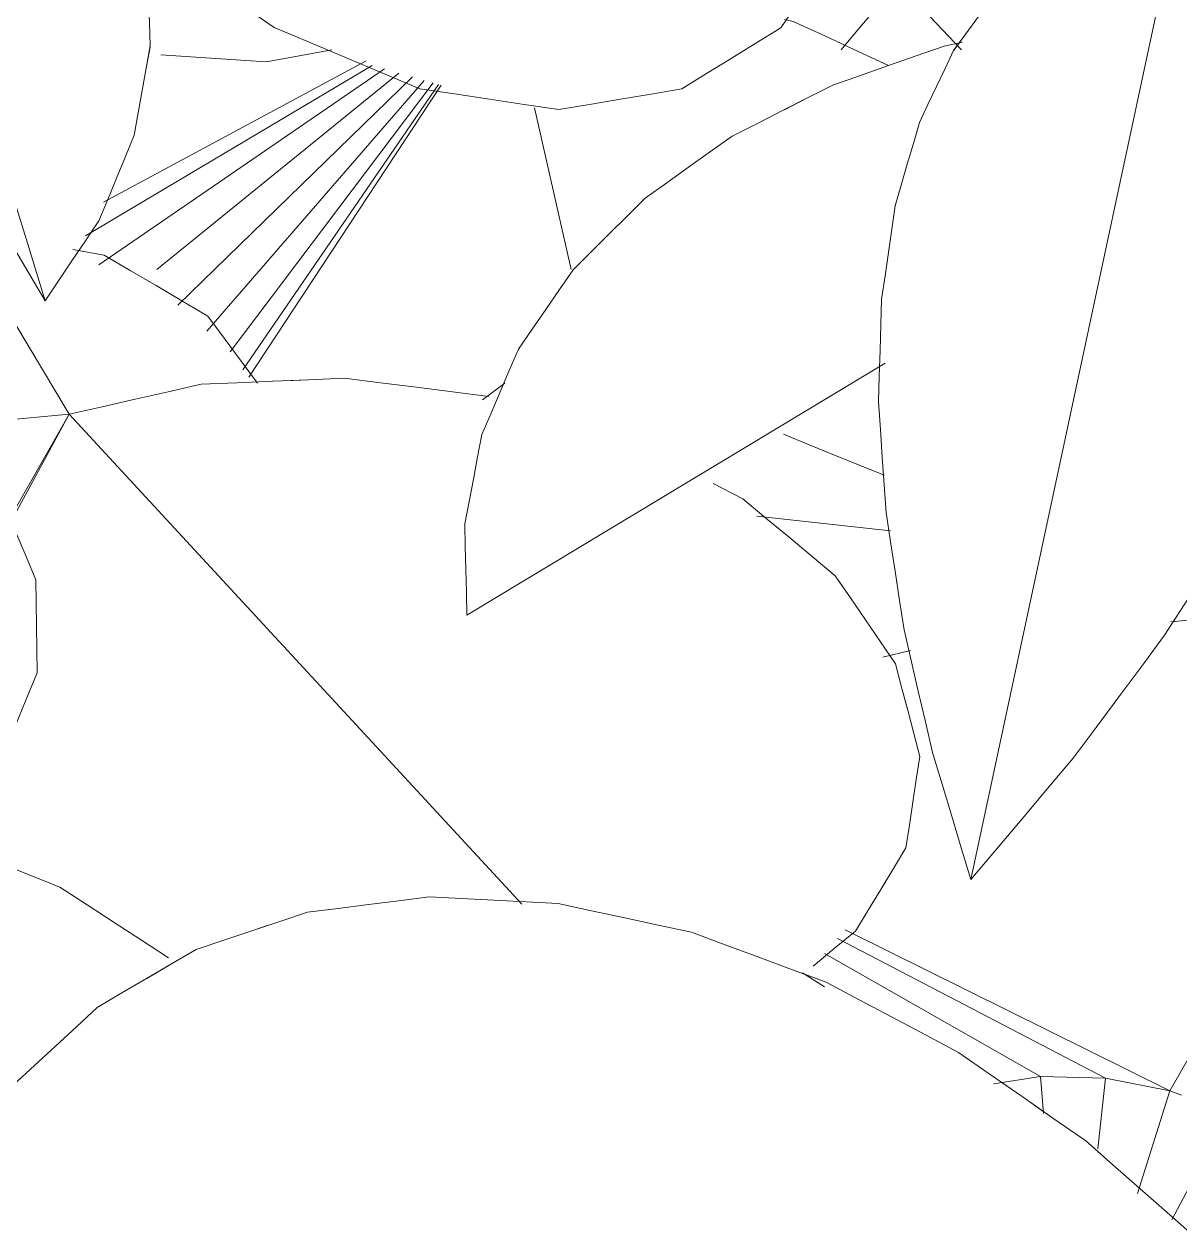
# Model space of a CAD drawing. Header units: metres. Extents: x -18.34 to -13.25, y -25.49 to -16.26.
# Drawn here: x -14.43214 to -14.39351, y -21.26845 to -21.22806 of the extents above; entities that cross this region are included whole.
import ezdxf

# ---------------------------------------------------------------- set-up
doc = ezdxf.new("R2010")
doc.units = ezdxf.units.M
doc.layers.add('Importações nas famílias', color=7, linetype='Continuous', lineweight=5)
doc.layers.add('Vegetação', color=7, linetype='Continuous', lineweight=5)

# ---------------------------------------------------------------- blocks, each defined once
blk = doc.blocks.new('Planta_pergolado_12200 - plantas pergolado_skp_Component_12-V3397-Pavimento 02 - Executivo')
at = {"layer": 'Importações nas famílias', "color": 9, "flags": 128}
blk.add_lwpolyline([(0.052146, 0.234582), (0.052811, 0.234134), (0.053475, 0.233686), (0.054007, 0.233328)], dxfattribs=at)
blk = doc.blocks.new('Planta_pergolado_12200 - plantas pergolado_skp_Component_17-V3398-Pavimento 02 - Executivo')
at = {"layer": 'Importações nas famílias', "color": 9}
for p, q in [((0.053253, 0.231462), (0.053287, 0.231742)), ((0.056847, 0.223989), (0.061755, 0.225673)), ((0.056448, 0.220928), (0.065984, 0.215797)), ((0.056462, 0.221005), (0.066192, 0.216017)), ((0.056368, 0.220467), (0.064897, 0.21455)), ((0.056417, 0.220749), (0.065465, 0.215345)), ((0.056302, 0.220089), (0.064191, 0.213564)), ((0.056225, 0.219648), (0.063155, 0.212786)), ((0.056146, 0.219195), (0.063205, 0.210964)), ((0.061239, 0.210903), (0.05596, 0.21859)), ((0.056076, 0.218794), (0.062348, 0.210452))]:
    blk.add_line(p, q, dxfattribs=at)
at = {"layer": 'Importações nas famílias', "color": 9, "flags": 128}
blk.add_lwpolyline([(0.053287, 0.231742), (0.053642, 0.232793), (0.053996, 0.233845), (0.054338, 0.234855)], dxfattribs=at)
blk = doc.blocks.new('Planta_pergolado_12200 - plantas pergolado_skp_Component_16-V3399-Pavimento 02 - Executivo')
for name in ['Planta_pergolado_12200 - plantas pergolado_skp_Component_17-V3398-Pavimento 02 - Executivo', 'Planta_pergolado_12200 - plantas pergolado_skp_Component_12-V3397-Pavimento 02 - Executivo']:
    blk.add_blockref(name, (0, 0))
blk = doc.blocks.new('Planta_pergolado_12200 - plantas pergolado_skp_-V3448-Pavimento 02 - Executivo')
blk.add_blockref('Planta_pergolado_12200 - plantas pergolado_skp_Component_16-V3399-Pavimento 02 - Executivo', (0, 0))
blk = doc.blocks.new('Planta_pergolado_12200 - plantas pergolado_skp_-V3475-Pavimento 02 - Executivo')
at = {"rotation": 89.9999999999999}
blk.add_blockref('Planta_pergolado_12200 - plantas pergolado_skp_-V3448-Pavimento 02 - Executivo', (0.274037, 0.01573), dxfattribs=at)
blk = doc.blocks.new('Planta_pergolado_12200 - plantas pergolado_skp_Component_17-V3497-Pavimento 02 - Executivo')
at = {"layer": 'Importações nas famílias', "color": 9, "flags": 128}
for points in [[(0.153989, 0.15621), (0.15469, 0.156475), (0.15539, 0.156741)], [(0.15539, 0.156741), (0.15611, 0.156711), (0.156831, 0.156682), (0.157551, 0.156652), (0.158271, 0.156622)], [(0.158271, 0.156622), (0.158962, 0.156299), (0.159652, 0.155975), (0.160343, 0.155652), (0.161034, 0.155328)], [(0.152588, 0.155678), (0.153289, 0.155944), (0.153954, 0.156196)], [(0.161034, 0.155328), (0.161648, 0.154733), (0.162262, 0.154138)], [(0.145566, 0.137565), (0.145585, 0.138703), (0.145603, 0.139841), (0.145622, 0.14098), (0.145641, 0.142118)], [(0.145846, 0.13572), (0.145734, 0.136457), (0.145566, 0.137565)], [(0.146238, 0.133136), (0.14607, 0.134243), (0.145902, 0.13535)], [(0.146926, 0.131134), (0.146582, 0.132135), (0.146238, 0.133136)], [(0.145012, 0.127172), (0.145663, 0.127662), (0.145935, 0.127867)]]:
    blk.add_lwpolyline(points, dxfattribs=at)
blk = doc.blocks.new('Planta_pergolado_12200 - plantas pergolado_skp_Component_16-V3498-Pavimento 02 - Executivo')
blk.add_blockref('Planta_pergolado_12200 - plantas pergolado_skp_Component_17-V3497-Pavimento 02 - Executivo', (0, 0))
blk = doc.blocks.new('Planta_pergolado_12200 - plantas pergolado_skp_Component_12-V3501-Pavimento 02 - Executivo')
at = {"layer": 'Importações nas famílias', "color": 9, "flags": 128}
for points in [[(0.138717, 0.130209), (0.138008, 0.130259), (0.137298, 0.130309), (0.136589, 0.130359), (0.135926, 0.130406)], [(0.141501, 0.129399), (0.140805, 0.129602), (0.140109, 0.129804), (0.139413, 0.130007), (0.138717, 0.130209)], [(0.142832, 0.128698), (0.142166, 0.129049), (0.141501, 0.129399)]]:
    blk.add_lwpolyline(points, dxfattribs=at)
blk = doc.blocks.new('Planta_pergolado_12200 - plantas pergolado_skp_Component_17-V3502-Pavimento 02 - Executivo')
at = {"layer": 'Importações nas famílias', "color": 9}
blk.add_line((0.14577, 0.141933), (0.145176, 0.142578), dxfattribs=at)
blk = doc.blocks.new('Planta_pergolado_12200 - plantas pergolado_skp_Component_16-V3503-Pavimento 02 - Executivo')
for name in ['Planta_pergolado_12200 - plantas pergolado_skp_Component_17-V3502-Pavimento 02 - Executivo', 'Planta_pergolado_12200 - plantas pergolado_skp_Component_12-V3501-Pavimento 02 - Executivo']:
    blk.add_blockref(name, (0, 0))
blk = doc.blocks.new('Planta_pergolado_12200 - plantas pergolado_skp_Component_12-V3515-Pavimento 02 - Executivo')
at = {"layer": 'Importações nas famílias', "color": 9}
for p, q in [((0.133053, 0.129993), (0.132366, 0.129738)), ((0.135841, 0.121766), (0.144164, 0.127997)), ((0.131378, 0.118424), (0.132308, 0.11912))]:
    blk.add_line(p, q, dxfattribs=at)
at = {"layer": 'Importações nas famílias', "color": 9, "flags": 128}
for points in [[(0.135879, 0.130409), (0.135173, 0.130305), (0.134466, 0.130201), (0.133759, 0.130097), (0.133053, 0.129993)], [(0.138717, 0.130209), (0.138008, 0.130259), (0.137298, 0.130309), (0.136589, 0.130359), (0.135879, 0.130409)], [(0.141501, 0.129399), (0.140805, 0.129602), (0.140109, 0.129804), (0.139413, 0.130007), (0.138717, 0.130209)], [(0.144164, 0.127997), (0.143498, 0.128348), (0.142832, 0.128698), (0.142166, 0.129049), (0.141501, 0.129399)], [(0.140777, 0.126541), (0.141624, 0.126905), (0.14247, 0.127269), (0.143317, 0.127633), (0.144164, 0.127997)], [(0.137507, 0.124992), (0.138325, 0.12538), (0.139142, 0.125767), (0.13996, 0.126154), (0.140777, 0.126541)], [(0.135169, 0.123775), (0.135948, 0.124181), (0.136728, 0.124587), (0.137507, 0.124992)], [(0.131459, 0.121688), (0.132192, 0.122108), (0.132924, 0.122528)], [(0.128749, 0.119969), (0.129426, 0.120399), (0.130104, 0.120828), (0.130782, 0.121258), (0.131459, 0.121688)]]:
    blk.add_lwpolyline(points, dxfattribs=at)
blk = doc.blocks.new('Planta_pergolado_12200 - plantas pergolado_skp_Component_17-V3516-Pavimento 02 - Executivo')
at = {"layer": 'Importações nas famílias', "color": 9}
for p, q in [((0.148558, 0.172783), (0.150343, 0.1641)), ((0.164934, 0.165647), (0.148558, 0.172783)), ((0.16894, 0.166143), (0.165432, 0.167544)), ((0.164934, 0.165647), (0.165034, 0.166028)), ((0.161032, 0.155005), (0.164934, 0.165647)), ((0.164765, 0.16361), (0.164934, 0.165647)), ((0.168244, 0.164995), (0.164934, 0.165647)), ((0.161322, 0.1548), (0.164765, 0.16361)), ((0.166981, 0.16361), (0.164765, 0.16361)), ((0.164934, 0.161574), (0.164765, 0.16361)), ((0.164934, 0.161574), (0.161833, 0.15444)), ((0.166067, 0.161797), (0.164934, 0.161574)), ((0.165311, 0.160136), (0.164934, 0.161574)), ((0.162868, 0.154555), (0.162505, 0.153828)), ((0.14577, 0.141933), (0.145176, 0.142578))]:
    blk.add_line(p, q, dxfattribs=at)
blk = doc.blocks.new('Planta_pergolado_12200 - plantas pergolado_skp_Component_16-V3517-Pavimento 02 - Executivo')
for name in ['Planta_pergolado_12200 - plantas pergolado_skp_Component_17-V3516-Pavimento 02 - Executivo', 'Planta_pergolado_12200 - plantas pergolado_skp_Component_12-V3515-Pavimento 02 - Executivo']:
    blk.add_blockref(name, (0, 0))
blk = doc.blocks.new('Planta_pergolado_12200 - plantas pergolado_skp_Component_17-V3521-Pavimento 02 - Executivo')
at = {"layer": 'Importações nas famílias', "color": 9}
for p, q in [((0.147589, 0.149398), (0.147965, 0.150369)), ((0.161316, 0.144868), (0.147613, 0.129133)), ((0.147613, 0.129133), (0.148426, 0.12518)), ((0.151131, 0.1276), (0.147613, 0.129133)), ((0.147613, 0.129133), (0.151207, 0.127659))]:
    blk.add_line(p, q, dxfattribs=at)
at = {"layer": 'Importações nas famílias', "color": 9, "flags": 128}
for points in [[(0.152588, 0.155678), (0.153289, 0.155944), (0.153989, 0.15621), (0.15469, 0.156475), (0.15539, 0.156741)], [(0.15539, 0.156741), (0.15611, 0.156711), (0.156831, 0.156682), (0.157551, 0.156652), (0.158271, 0.156622)], [(0.158271, 0.156622), (0.158962, 0.156299), (0.159652, 0.155975), (0.160343, 0.155652), (0.161034, 0.155328)], [(0.150056, 0.153504), (0.150689, 0.154048), (0.151322, 0.154591), (0.151955, 0.155135), (0.152588, 0.155678)], [(0.161034, 0.155328), (0.161648, 0.154733), (0.162262, 0.154138)], [(0.147965, 0.150369), (0.148488, 0.151153), (0.14901, 0.151937), (0.149533, 0.152721), (0.150056, 0.153504)], [(0.145566, 0.137565), (0.145585, 0.138703), (0.145603, 0.139841), (0.145622, 0.14098), (0.145641, 0.142118)], [(0.146238, 0.133136), (0.14607, 0.134243), (0.145902, 0.13535), (0.145734, 0.136457), (0.145566, 0.137565)], [(0.147613, 0.129133), (0.14727, 0.130133), (0.146926, 0.131134), (0.146582, 0.132135), (0.146238, 0.133136)], [(0.145012, 0.127172), (0.145663, 0.127662), (0.146313, 0.128152), (0.146963, 0.128642), (0.147613, 0.129133)]]:
    blk.add_lwpolyline(points, dxfattribs=at)
blk = doc.blocks.new('Planta_pergolado_12200 - plantas pergolado_skp_Component_16-V3522-Pavimento 02 - Executivo')
blk.add_blockref('Planta_pergolado_12200 - plantas pergolado_skp_Component_17-V3521-Pavimento 02 - Executivo', (0, 0))
blk = doc.blocks.new('Planta_pergolado_12200 - plantas pergolado_skp_Component_17-V3529-Pavimento 02 - Executivo')
at = {"layer": 'Importações nas famílias', "color": 9, "flags": 128}
for points in [[(0.153247, 0.115532), (0.152919, 0.114926), (0.152452, 0.11406)], [(0.152452, 0.11406), (0.151858, 0.113415), (0.151264, 0.11277), (0.15067, 0.112125)]]:
    blk.add_lwpolyline(points, dxfattribs=at)
blk = doc.blocks.new('Planta_pergolado_12200 - plantas pergolado_skp_Component_16-V3530-Pavimento 02 - Executivo')
blk.add_blockref('Planta_pergolado_12200 - plantas pergolado_skp_Component_17-V3529-Pavimento 02 - Executivo', (0, 0))
blk = doc.blocks.new('Planta_pergolado_12200 - plantas pergolado_skp_Component_17-V3533-Pavimento 02 - Executivo')
at = {"layer": 'Importações nas famílias', "color": 9, "flags": 128}
for points in [[(0.153247, 0.115532), (0.152919, 0.114926), (0.152452, 0.11406)], [(0.152452, 0.11406), (0.151858, 0.113415), (0.151264, 0.11277), (0.15067, 0.112125)]]:
    blk.add_lwpolyline(points, dxfattribs=at)
blk = doc.blocks.new('Planta_pergolado_12200 - plantas pergolado_skp_Component_16-V3534-Pavimento 02 - Executivo')
blk.add_blockref('Planta_pergolado_12200 - plantas pergolado_skp_Component_17-V3533-Pavimento 02 - Executivo', (0, 0))
blk = doc.blocks.new('Planta_pergolado_12200 - plantas pergolado_skp_Component_17-V3535-Pavimento 02 - Executivo')
at = {"layer": 'Importações nas famílias', "color": 9}
blk.add_line((0.153075, 0.107374), (0.153681, 0.107895), dxfattribs=at)
at = {"layer": 'Importações nas famílias', "color": 9, "flags": 128}
for points in [[(0.153681, 0.107895), (0.154381, 0.108161), (0.155082, 0.108427), (0.155783, 0.108692), (0.156483, 0.108958)], [(0.156483, 0.108958), (0.157203, 0.108928), (0.157923, 0.108899), (0.158563, 0.108872)]]:
    blk.add_lwpolyline(points, dxfattribs=at)
blk = doc.blocks.new('Planta_pergolado_12200 - plantas pergolado_skp_Component_16-V3536-Pavimento 02 - Executivo')
blk.add_blockref('Planta_pergolado_12200 - plantas pergolado_skp_Component_17-V3535-Pavimento 02 - Executivo', (0, 0))
blk = doc.blocks.new('Planta_pergolado_12200 - plantas pergolado_skp_-V3540-Pavimento 02 - Executivo')
for name in ['Planta_pergolado_12200 - plantas pergolado_skp_Component_16-V3530-Pavimento 02 - Executivo', 'Planta_pergolado_12200 - plantas pergolado_skp_Component_16-V3534-Pavimento 02 - Executivo', 'Planta_pergolado_12200 - plantas pergolado_skp_Component_16-V3536-Pavimento 02 - Executivo']:
    blk.add_blockref(name, (0, 0))
blk = doc.blocks.new('Planta_pergolado_12200 - plantas pergolado_skp_-V3541-Pavimento 02 - Executivo')
at = {"xscale": 1.254472261797389, "yscale": 1.254472261797389, "zscale": 1.254472261797389, "rotation": 44.99999999999149}
blk.add_blockref('Planta_pergolado_12200 - plantas pergolado_skp_-V3540-Pavimento 02 - Executivo', (0.101937, -0.102346), dxfattribs=at)
for name in ['Planta_pergolado_12200 - plantas pergolado_skp_Component_16-V3517-Pavimento 02 - Executivo', 'Planta_pergolado_12200 - plantas pergolado_skp_Component_16-V3503-Pavimento 02 - Executivo', 'Planta_pergolado_12200 - plantas pergolado_skp_Component_16-V3522-Pavimento 02 - Executivo', 'Planta_pergolado_12200 - plantas pergolado_skp_Component_16-V3498-Pavimento 02 - Executivo']:
    blk.add_blockref(name, (0, 0))
blk = doc.blocks.new('Planta_pergolado_12200 - plantas pergolado_skp_-V3560-Pavimento 02 - Executivo')
at = {"rotation": 89.9999999999999}
blk.add_blockref('Planta_pergolado_12200 - plantas pergolado_skp_-V3541-Pavimento 02 - Executivo', (0.274037, 0.01573), dxfattribs=at)
blk = doc.blocks.new('Planta_pergolado_12200 - plantas pergolado_skp_Component_12-V1695-Pavimento 02 - Executivo')
at = {"layer": 'Importações nas famílias', "color": 9}
for p, q in [((0.0782, 0.05391), (0.087448, 0.066063)), ((0.068145, 0.053142), (0.067961, 0.052586))]:
    blk.add_line(p, q, dxfattribs=at)
at = {"layer": 'Importações nas famílias', "color": 9, "flags": 128}
for points in [[(0.081782, 0.066206), (0.081088, 0.065995), (0.080393, 0.065783), (0.079699, 0.065572), (0.079004, 0.06536)], [(0.084619, 0.066442), (0.08391, 0.066383), (0.0832, 0.066324), (0.082491, 0.066265), (0.081782, 0.066206)], [(0.087448, 0.066063), (0.086741, 0.066158), (0.086033, 0.066253), (0.085326, 0.066348), (0.084619, 0.066442)], [(0.079004, 0.06536), (0.078341, 0.065001), (0.077677, 0.064642), (0.077014, 0.064283), (0.07635, 0.063924)], [(0.07635, 0.063924), (0.075733, 0.063426), (0.075116, 0.062928), (0.074499, 0.06243), (0.073882, 0.061932)], [(0.073882, 0.061932), (0.073326, 0.061306), (0.07277, 0.060681), (0.072214, 0.060055), (0.071659, 0.05943)], [(0.071659, 0.05943), (0.071177, 0.058691), (0.070695, 0.057953), (0.070213, 0.057215), (0.069731, 0.056477)], [(0.069731, 0.056477), (0.069335, 0.055643), (0.068938, 0.054809), (0.068542, 0.053976), (0.068145, 0.053142)]]:
    blk.add_lwpolyline(points, dxfattribs=at)
blk = doc.blocks.new('Planta_pergolado_12200 - plantas pergolado_skp_Component_12-V1696-Pavimento 02 - Executivo')
at = {"layer": 'Importações nas famílias', "color": 9}
blk.add_line((0.067789, 0.082654), (0.070872, 0.085102), dxfattribs=at)
at = {"layer": 'Importações nas famílias', "color": 9, "flags": 128}
for points in [[(0.069364, 0.0942), (0.06929, 0.094065), (0.069216, 0.093929), (0.069141, 0.093794), (0.069067, 0.093658)], [(0.069659, 0.094128), (0.069585, 0.094146), (0.069511, 0.094164), (0.069438, 0.094182), (0.069364, 0.0942)], [(0.069802, 0.093786), (0.06973, 0.093957), (0.069659, 0.094128)], [(0.069067, 0.093658), (0.068994, 0.093372), (0.068921, 0.093086), (0.068848, 0.0928), (0.068775, 0.092514)], [(0.068174, 0.087858), (0.068115, 0.087174), (0.068055, 0.086491), (0.067996, 0.085807)], [(0.070872, 0.085102), (0.070825, 0.085811), (0.070778, 0.086521), (0.070731, 0.087231), (0.070685, 0.087941)], [(0.067996, 0.085807), (0.067944, 0.085019), (0.067892, 0.08423), (0.067841, 0.083442), (0.067789, 0.082654)], [(0.065074, 0.08456), (0.065473, 0.084609), (0.065872, 0.084657), (0.06627, 0.084705), (0.066669, 0.084753)], [(0.066669, 0.084753), (0.067154, 0.084799), (0.067639, 0.084844), (0.068124, 0.084889)], [(0.062986, 0.084146), (0.0632, 0.084199), (0.063414, 0.084252), (0.063628, 0.084304), (0.063842, 0.084357)], [(0.063842, 0.084357), (0.06415, 0.084408), (0.064458, 0.084459), (0.064766, 0.084509), (0.065074, 0.08456)], [(0.062751, 0.084038), (0.062869, 0.084092), (0.062986, 0.084146)], [(0.064534, 0.083059), (0.064264, 0.083112), (0.063993, 0.083166), (0.063723, 0.083219), (0.063452, 0.083273)], [(0.065985, 0.082852), (0.065623, 0.082904), (0.06526, 0.082955), (0.064897, 0.083007), (0.064534, 0.083059)], [(0.067789, 0.082654), (0.067338, 0.082704), (0.066887, 0.082753), (0.066436, 0.082803), (0.065985, 0.082852)]]:
    blk.add_lwpolyline(points, dxfattribs=at)
blk = doc.blocks.new('Planta_pergolado_12200 - plantas pergolado_skp_Component_12-V3634-Pavimento 02 - Executivo')
at = {"layer": 'Importações nas famílias', "color": 9}
for p, q in [((0.108842, 0.038661), (0.114887, 0.068529)), ((0.114883, 0.068523), (0.114887, 0.068529)), ((0.108551, 0.064532), (0.107916, 0.063919))]:
    blk.add_line(p, q, dxfattribs=at)
at = {"layer": 'Importações nas famílias', "color": 9, "flags": 128}
for points in [[(0.114887, 0.068529), (0.114049, 0.068072), (0.11321, 0.067614), (0.112371, 0.067157), (0.111533, 0.0667)], [(0.111533, 0.0667), (0.110787, 0.066158), (0.110042, 0.065616), (0.109296, 0.065074), (0.108551, 0.064532)], [(0.105054, 0.040977), (0.105568, 0.040372), (0.106081, 0.039767)], [(0.106081, 0.039767), (0.10672, 0.039236), (0.107358, 0.038705)]]:
    blk.add_lwpolyline(points, dxfattribs=at)
blk = doc.blocks.new('Planta_pergolado_12200 - plantas pergolado_skp_Component_17-V3636-Pavimento 02 - Executivo')
at = {"layer": 'Importações nas famílias', "color": 9, "flags": 128}
for points in [[(0.097288, 0.077802), (0.096991, 0.078854), (0.096694, 0.079907), (0.096397, 0.080959), (0.0961, 0.082011)], [(0.087805, 0.079595), (0.087115, 0.079976), (0.086426, 0.080357), (0.085737, 0.080739), (0.085048, 0.08112)], [(0.093526, 0.080056), (0.092818, 0.07985), (0.092111, 0.079644), (0.091404, 0.079438), (0.090696, 0.079232)], [(0.090696, 0.079232), (0.089973, 0.079323), (0.08925, 0.079413), (0.088528, 0.079504), (0.087805, 0.079595)], [(0.099119, 0.074186), (0.098662, 0.07509), (0.098204, 0.075994), (0.097746, 0.076898), (0.097288, 0.077802)]]:
    blk.add_lwpolyline(points, dxfattribs=at)
blk = doc.blocks.new('Planta_pergolado_12200 - plantas pergolado_skp_Component_16-V3637-Pavimento 02 - Executivo')
for name in ['Planta_pergolado_12200 - plantas pergolado_skp_Component_17-V3636-Pavimento 02 - Executivo', 'Planta_pergolado_12200 - plantas pergolado_skp_Component_12-V1696-Pavimento 02 - Executivo', 'Planta_pergolado_12200 - plantas pergolado_skp_Component_12-V3634-Pavimento 02 - Executivo', 'Planta_pergolado_12200 - plantas pergolado_skp_Component_12-V1695-Pavimento 02 - Executivo']:
    blk.add_blockref(name, (0, 0))
blk = doc.blocks.new('Planta_pergolado_12200 - plantas pergolado_skp_Component_12-V3638-Pavimento 02 - Executivo')
at = {"layer": 'Importações nas famílias', "color": 9}
blk.add_line((0.087049, 0.052153), (0.087352, 0.052987), dxfattribs=at)
at = {"layer": 'Importações nas famílias', "color": 9, "flags": 128}
blk.add_lwpolyline([(0.080757, 0.056828), (0.080994, 0.055998), (0.081231, 0.055168), (0.081468, 0.054338), (0.081692, 0.053555)], dxfattribs=at)
blk = doc.blocks.new('Planta_pergolado_12200 - plantas pergolado_skp_Component_16-V3640-Pavimento 02 - Executivo')
blk.add_blockref('Planta_pergolado_12200 - plantas pergolado_skp_Component_12-V3638-Pavimento 02 - Executivo', (0, 0))
blk = doc.blocks.new('Planta_pergolado_12200 - plantas pergolado_skp_Component_12-V276-Pavimento 02 - Executivo')
at = {"layer": 'Importações nas famílias', "color": 9, "flags": 128}
for points in [[(0.136028, 0.038975), (0.135321, 0.038871), (0.134614, 0.038767), (0.133908, 0.038663), (0.133201, 0.038559)], [(0.138866, 0.038776), (0.138156, 0.038825), (0.137447, 0.038875), (0.136737, 0.038925), (0.136028, 0.038975)], [(0.133201, 0.038559), (0.132514, 0.038304), (0.131827, 0.038049), (0.13114, 0.037794), (0.130453, 0.037538)], [(0.130453, 0.037538), (0.129801, 0.037137), (0.12915, 0.036737), (0.128499, 0.036336), (0.127847, 0.035935)], [(0.127847, 0.035935), (0.127247, 0.035399), (0.126646, 0.034862), (0.126045, 0.034325), (0.125445, 0.033788)], [(0.125445, 0.033788), (0.124909, 0.033128), (0.124374, 0.032468), (0.123838, 0.031808), (0.123303, 0.031148)], [(0.123303, 0.031148), (0.122845, 0.03038), (0.122387, 0.029612), (0.121929, 0.028844), (0.121471, 0.028076)], [(0.121471, 0.028076), (0.121101, 0.027218), (0.120732, 0.02636), (0.120362, 0.025502), (0.119992, 0.024644)], [(0.119992, 0.024644), (0.11972, 0.023716), (0.119447, 0.022788), (0.119174, 0.021861), (0.118902, 0.020933)], [(0.118902, 0.020933), (0.118732, 0.019957), (0.118563, 0.018981), (0.118394, 0.018006), (0.118225, 0.01703)]]:
    blk.add_lwpolyline(points, dxfattribs=at)
blk = doc.blocks.new('Planta_pergolado_12200 - plantas pergolado_skp_Component_16-V3659-Pavimento 02 - Executivo')
blk.add_blockref('Planta_pergolado_12200 - plantas pergolado_skp_Component_12-V276-Pavimento 02 - Executivo', (-0.035952, 0.062271))
blk = doc.blocks.new('Planta_pergolado_12200 - plantas pergolado_skp_Component_12-V267-Pavimento 02 - Executivo')
at = {"layer": 'Importações nas famílias', "color": 9}
for p, q in [((0.182294, 0.121633), (0.181721, 0.122089)), ((0.163358, 0.11721), (0.179336, 0.1138))]:
    blk.add_line(p, q, dxfattribs=at)
at = {"layer": 'Importações nas famílias', "color": 9, "flags": 128}
for points in [[(0.173908, 0.12464), (0.17328, 0.124553), (0.172653, 0.124466), (0.172025, 0.124379), (0.171398, 0.124292)], [(0.176506, 0.124383), (0.175856, 0.124447), (0.175207, 0.124512), (0.174557, 0.124576), (0.173908, 0.12464)], [(0.171398, 0.124292), (0.170807, 0.124055), (0.170217, 0.123819), (0.169626, 0.123582), (0.169035, 0.123346)], [(0.179131, 0.123526), (0.178474, 0.12374), (0.177818, 0.123954), (0.177162, 0.124169), (0.176506, 0.124383)], [(0.169035, 0.123346), (0.168495, 0.122965), (0.167955, 0.122585), (0.167415, 0.122205), (0.166875, 0.121824)], [(0.181721, 0.122089), (0.181073, 0.122448), (0.180426, 0.122807), (0.179778, 0.123167), (0.179131, 0.123526)], [(0.166875, 0.121824), (0.166398, 0.121309), (0.165921, 0.120793), (0.165444, 0.120278), (0.164967, 0.119763)], [(0.164967, 0.119763), (0.164565, 0.119124), (0.164162, 0.118486), (0.16376, 0.117848), (0.163358, 0.11721)]]:
    blk.add_lwpolyline(points, dxfattribs=at)
blk = doc.blocks.new('Planta_pergolado_12200 - plantas pergolado_skp_Component_12-V359-Pavimento 02 - Executivo')
at = {"layer": 'Importações nas famílias', "color": 9}
for p, q in [((0.167296, 0.119968), (0.186342, 0.110211)), ((0.182213, 0.117459), (0.182584, 0.116931))]:
    blk.add_line(p, q, dxfattribs=at)
at = {"layer": 'Importações nas famílias', "color": 9, "flags": 128}
for points in [[(0.172193, 0.122593), (0.172622, 0.122618), (0.17305, 0.122644), (0.173478, 0.12267), (0.173906, 0.122695)], [(0.173906, 0.122695), (0.174336, 0.122623), (0.174766, 0.12255), (0.175196, 0.122478), (0.175626, 0.122406)], [(0.170509, 0.1221), (0.17093, 0.122223), (0.171351, 0.122346), (0.171772, 0.122469), (0.172193, 0.122593)], [(0.175626, 0.122406), (0.176054, 0.122236), (0.176481, 0.122067), (0.176909, 0.121897), (0.177336, 0.121728)], [(0.16887, 0.121221), (0.16928, 0.121441), (0.16969, 0.121661), (0.170099, 0.12188), (0.170509, 0.1221)], [(0.177336, 0.121728), (0.177756, 0.121463), (0.178176, 0.121198), (0.178596, 0.120934), (0.179016, 0.120669)], [(0.167296, 0.119968), (0.16769, 0.120281), (0.168083, 0.120595), (0.168477, 0.120908), (0.16887, 0.121221)], [(0.179016, 0.120669), (0.179424, 0.120312), (0.179832, 0.119955), (0.18024, 0.119598), (0.180648, 0.119241)], [(0.171177, 0.119455), (0.170207, 0.119583), (0.169236, 0.119712), (0.168266, 0.11984), (0.167296, 0.119968)], [(0.174859, 0.118826), (0.173938, 0.118984), (0.173018, 0.119141), (0.172097, 0.119298), (0.171177, 0.119455)], [(0.180648, 0.119241), (0.181039, 0.118795), (0.181431, 0.11835), (0.181822, 0.117905), (0.182213, 0.117459)], [(0.178256, 0.118096), (0.177407, 0.118278), (0.176557, 0.118461), (0.175708, 0.118644), (0.174859, 0.118826)], [(0.181289, 0.117281), (0.180531, 0.117485), (0.179772, 0.117688), (0.179014, 0.117892), (0.178256, 0.118096)], [(0.183886, 0.1164), (0.183237, 0.116621), (0.182588, 0.116841), (0.181938, 0.117061), (0.181289, 0.117281)], [(0.185987, 0.115475), (0.185462, 0.115707), (0.184937, 0.115938), (0.184412, 0.116169), (0.183886, 0.1164)], [(0.187542, 0.114527), (0.187154, 0.114764), (0.186765, 0.115001), (0.186376, 0.115238), (0.185987, 0.115475)], [(0.188515, 0.113579), (0.188272, 0.113816), (0.188029, 0.114053), (0.187786, 0.11429), (0.187542, 0.114527)], [(0.188883, 0.112651), (0.188791, 0.112883), (0.188699, 0.113115), (0.188607, 0.113347), (0.188515, 0.113579)], [(0.188637, 0.111767), (0.188699, 0.111988), (0.18876, 0.112209), (0.188822, 0.11243), (0.188883, 0.112651)], [(0.187783, 0.110947), (0.187997, 0.111152), (0.18821, 0.111357), (0.188424, 0.111562), (0.188637, 0.111767)], [(0.186342, 0.110211), (0.186702, 0.110395), (0.187062, 0.110579), (0.187423, 0.110763), (0.187783, 0.110947)]]:
    blk.add_lwpolyline(points, dxfattribs=at)
blk = doc.blocks.new('Planta_pergolado_12200 - plantas pergolado_skp_Component_16-V3661-Pavimento 02 - Executivo')
for name in ['Planta_pergolado_12200 - plantas pergolado_skp_Component_12-V267-Pavimento 02 - Executivo', 'Planta_pergolado_12200 - plantas pergolado_skp_Component_12-V359-Pavimento 02 - Executivo']:
    blk.add_blockref(name, (-0.073, 0))
blk = doc.blocks.new('Planta_pergolado_12200 - plantas pergolado_skp_Component_12-V3666-Pavimento 02 - Executivo')
at = {"layer": 'Importações nas famílias', "color": 9, "flags": 128}
for points in [[(0.100075, 0.101247), (0.099369, 0.101143), (0.098662, 0.101039), (0.097955, 0.100935), (0.097249, 0.100831)], [(0.102913, 0.101047), (0.102204, 0.101097), (0.101494, 0.101147), (0.100785, 0.101197), (0.100075, 0.101247)], [(0.097249, 0.100831), (0.096562, 0.100575), (0.095875, 0.10032)], [(0.095738, 0.100269), (0.095188, 0.100065), (0.094501, 0.09981)], [(0.094501, 0.09981), (0.093849, 0.099409), (0.093198, 0.099008), (0.092546, 0.098607), (0.091895, 0.098207)], [(0.091895, 0.098207), (0.091294, 0.09767), (0.090694, 0.097133), (0.090093, 0.096596), (0.089493, 0.09606)], [(0.089493, 0.09606), (0.088957, 0.0954), (0.088421, 0.094739), (0.087886, 0.094079), (0.08735, 0.093419)], [(0.08735, 0.093419), (0.086892, 0.092651), (0.086434, 0.091883), (0.085977, 0.091115), (0.085519, 0.090347)], [(0.085519, 0.090347), (0.085149, 0.089489), (0.084779, 0.088631), (0.08441, 0.087773), (0.08404, 0.086915)], [(0.08404, 0.086915), (0.083767, 0.085987), (0.083495, 0.08506)], [(0.083391, 0.084706), (0.083222, 0.084132), (0.082949, 0.083204)], [(0.082949, 0.083204), (0.08278, 0.082228), (0.082611, 0.081253)]]:
    blk.add_lwpolyline(points, dxfattribs=at)
blk = doc.blocks.new('Planta_pergolado_12200 - plantas pergolado_skp_Component_16-V3671-Pavimento 02 - Executivo')
blk.add_blockref('Planta_pergolado_12200 - plantas pergolado_skp_Component_12-V3666-Pavimento 02 - Executivo', (0, 0))
blk = doc.blocks.new('Planta_pergolado_12200 - plantas pergolado_skp_Component_12-V280-Pavimento 02 - Executivo')
at = {"layer": 'Importações nas famílias', "color": 9}
blk.add_line((0.19005, 0.027809), (0.170408, 0.043789), dxfattribs=at)
at = {"layer": 'Importações nas famílias', "color": 9, "flags": 128}
for points in [[(0.173848, 0.044769), (0.173411, 0.044695), (0.172974, 0.044621), (0.172537, 0.044547), (0.172101, 0.044473)], [(0.17563, 0.044675), (0.175185, 0.044699), (0.174739, 0.044722), (0.174293, 0.044746), (0.173848, 0.044769)], [(0.177429, 0.044192), (0.176979, 0.044313), (0.17653, 0.044434), (0.17608, 0.044555), (0.17563, 0.044675)], [(0.172101, 0.044473), (0.171678, 0.044302), (0.171254, 0.044131), (0.170831, 0.04396), (0.170408, 0.043789)], [(0.179223, 0.043324), (0.178775, 0.043541), (0.178326, 0.043758), (0.177877, 0.043975), (0.177429, 0.044192)], [(0.170408, 0.043789), (0.170066, 0.043467), (0.169724, 0.043145), (0.169381, 0.042823), (0.169039, 0.042501)], [(0.180993, 0.042083), (0.180551, 0.042393), (0.180108, 0.042704), (0.179666, 0.043014), (0.179223, 0.043324)], [(0.169039, 0.042501), (0.168844, 0.042148), (0.168649, 0.041795), (0.168453, 0.041442), (0.168258, 0.041089)], [(0.182719, 0.04048), (0.182288, 0.040881), (0.181856, 0.041281), (0.181425, 0.041682), (0.180993, 0.042083)], [(0.168258, 0.041089), (0.168215, 0.040713), (0.168172, 0.040337), (0.168128, 0.039961), (0.168085, 0.039585)], [(0.184383, 0.038535), (0.183967, 0.039021), (0.183551, 0.039507), (0.183135, 0.039994), (0.182719, 0.04048)], [(0.168085, 0.039585), (0.168195, 0.039195), (0.168304, 0.038805), (0.168414, 0.038415), (0.168523, 0.038026)], [(0.185964, 0.036268), (0.185569, 0.036835), (0.185173, 0.037401), (0.184778, 0.037968), (0.184383, 0.038535)], [(0.168523, 0.038026), (0.168783, 0.037631), (0.169043, 0.037236), (0.169303, 0.036841), (0.169562, 0.036447)], [(0.169562, 0.036447), (0.169966, 0.036056), (0.17037, 0.035666), (0.170774, 0.035276), (0.171178, 0.034886)], [(0.187447, 0.033705), (0.187076, 0.034346), (0.186706, 0.034987), (0.186335, 0.035627), (0.185964, 0.036268)], [(0.171178, 0.034886), (0.171717, 0.034509), (0.172256, 0.034132), (0.172794, 0.033756), (0.173333, 0.033379)], [(0.188814, 0.030875), (0.188472, 0.031583), (0.18813, 0.03229), (0.187789, 0.032998), (0.187447, 0.033705)], [(0.173333, 0.033379), (0.173994, 0.033025), (0.174655, 0.032671), (0.175315, 0.032316), (0.175976, 0.031962)], [(0.175976, 0.031962), (0.176743, 0.031639), (0.177511, 0.031315), (0.178278, 0.030992), (0.179045, 0.030668)], [(0.19005, 0.027809), (0.189741, 0.028575), (0.189432, 0.029342), (0.189123, 0.030109), (0.188814, 0.030875)], [(0.179045, 0.030668), (0.179901, 0.030383), (0.180757, 0.030098), (0.181613, 0.029813), (0.182469, 0.029527)], [(0.182469, 0.029527), (0.183393, 0.029287), (0.184317, 0.029047), (0.185242, 0.028807), (0.186166, 0.028567)], [(0.186166, 0.028567), (0.187137, 0.028377), (0.188108, 0.028188), (0.189079, 0.027998), (0.19005, 0.027809)]]:
    blk.add_lwpolyline(points, dxfattribs=at)
blk = doc.blocks.new('Planta_pergolado_12200 - plantas pergolado_skp_Component_17-V3684-Pavimento 02 - Executivo')
at = {"layer": 'Importações nas famílias', "color": 9, "flags": 128}
for points in [[(0.082564, 0.121635), (0.082254, 0.120607), (0.081943, 0.119579), (0.081633, 0.118551), (0.081323, 0.117524)], [(0.081323, 0.117524), (0.080855, 0.116658), (0.080387, 0.115792), (0.079919, 0.114926), (0.079452, 0.11406)], [(0.079452, 0.11406), (0.078858, 0.113415), (0.078264, 0.11277), (0.07767, 0.112125), (0.077077, 0.11148)], [(0.077077, 0.11148), (0.076398, 0.1111), (0.075718, 0.11072), (0.075039, 0.11034), (0.07436, 0.10996)], [(0.068654, 0.110432), (0.06856, 0.109303), (0.068466, 0.108174), (0.068372, 0.107045), (0.068314, 0.106352)], [(0.071487, 0.109602), (0.070779, 0.10981), (0.070071, 0.110017), (0.069362, 0.110225), (0.068654, 0.110432)], [(0.07436, 0.10996), (0.073642, 0.10987), (0.072924, 0.109781), (0.072206, 0.109692), (0.071487, 0.109602)]]:
    blk.add_lwpolyline(points, dxfattribs=at)
blk = doc.blocks.new('Planta_pergolado_12200 - plantas pergolado_skp_Component_16-V3685-Pavimento 02 - Executivo')
for name, p in [('Planta_pergolado_12200 - plantas pergolado_skp_Component_17-V3684-Pavimento 02 - Executivo', (0, 0)), ('Planta_pergolado_12200 - plantas pergolado_skp_Component_12-V280-Pavimento 02 - Executivo', (-0.108952, 0.062271))]:
    blk.add_blockref(name, p)
blk = doc.blocks.new('Planta_pergolado_12200 - plantas pergolado_skp_-V3686-Pavimento 02 - Executivo')
for name in ['Planta_pergolado_12200 - plantas pergolado_skp_Component_16-V3685-Pavimento 02 - Executivo', 'Planta_pergolado_12200 - plantas pergolado_skp_Component_16-V3659-Pavimento 02 - Executivo', 'Planta_pergolado_12200 - plantas pergolado_skp_Component_16-V3671-Pavimento 02 - Executivo', 'Planta_pergolado_12200 - plantas pergolado_skp_Component_16-V3661-Pavimento 02 - Executivo']:
    blk.add_blockref(name, (0, 0))
blk = doc.blocks.new('Planta_pergolado_12200 - plantas pergolado_skp_-V3687-Pavimento 02 - Executivo')
at = {"layer": 'Importações nas famílias', "color": 9}
blk.add_line((0.083393, 0.053175), (0.083393, 0.05738), dxfattribs=at)
at = {"xscale": 1.254472261797389, "yscale": 1.254472261797389, "zscale": 1.254472261797389, "rotation": 44.99999999999149}
blk.add_blockref('Planta_pergolado_12200 - plantas pergolado_skp_-V3686-Pavimento 02 - Executivo', (0.101937, -0.102346), dxfattribs=at)
for name in ['Planta_pergolado_12200 - plantas pergolado_skp_Component_16-V3640-Pavimento 02 - Executivo', 'Planta_pergolado_12200 - plantas pergolado_skp_Component_16-V3637-Pavimento 02 - Executivo']:
    blk.add_blockref(name, (0, 0))
blk = doc.blocks.new('Planta_pergolado_12200 - plantas pergolado_skp_Component_12-V3752-Pavimento 02 - Executivo')
at = {"layer": 'Importações nas famílias', "color": 9}
for p, q in [((0.079004, 0.06536), (0.078341, 0.065001)), ((0.068145, 0.053142), (0.067961, 0.052586))]:
    blk.add_line(p, q, dxfattribs=at)
at = {"layer": 'Importações nas famílias', "color": 9, "flags": 128}
for points in [[(0.080315, 0.065759), (0.079699, 0.065572), (0.079004, 0.06536)], [(0.077677, 0.064642), (0.077014, 0.064283), (0.07635, 0.063924)], [(0.07635, 0.063924), (0.075733, 0.063426), (0.075116, 0.062928), (0.074499, 0.06243), (0.073882, 0.061932)], [(0.073882, 0.061932), (0.073326, 0.061306), (0.07277, 0.060681), (0.072214, 0.060055), (0.071659, 0.05943)], [(0.071659, 0.05943), (0.071177, 0.058691), (0.070695, 0.057953)], [(0.070659, 0.057898), (0.070213, 0.057215), (0.069731, 0.056477)], [(0.069731, 0.056477), (0.069335, 0.055643), (0.068938, 0.054809), (0.068542, 0.053976), (0.068145, 0.053142)]]:
    blk.add_lwpolyline(points, dxfattribs=at)
blk = doc.blocks.new('Planta_pergolado_12200 - plantas pergolado_skp_Component_16-V3753-Pavimento 02 - Executivo')
blk.add_blockref('Planta_pergolado_12200 - plantas pergolado_skp_Component_12-V3752-Pavimento 02 - Executivo', (0, 0))
blk = doc.blocks.new('Planta_pergolado_12200 - plantas pergolado_skp_Component_12-V3757-Pavimento 02 - Executivo')
at = {"layer": 'Importações nas famílias', "color": 9}
blk.add_line((0.085849, 0.090901), (0.085519, 0.090347), dxfattribs=at)
at = {"layer": 'Importações nas famílias', "color": 9, "flags": 128}
for points in [[(0.085519, 0.090347), (0.085149, 0.089489), (0.084779, 0.088631), (0.08441, 0.087773), (0.08404, 0.086915)], [(0.08404, 0.086915), (0.083767, 0.085987), (0.083495, 0.08506)], [(0.083391, 0.084706), (0.083222, 0.084132), (0.082949, 0.083204)], [(0.082949, 0.083204), (0.08278, 0.082228), (0.082611, 0.081253)]]:
    blk.add_lwpolyline(points, dxfattribs=at)
blk = doc.blocks.new('Planta_pergolado_12200 - plantas pergolado_skp_Component_16-V3761-Pavimento 02 - Executivo')
blk.add_blockref('Planta_pergolado_12200 - plantas pergolado_skp_Component_12-V3757-Pavimento 02 - Executivo', (0, 0))
blk = doc.blocks.new('Planta_pergolado_12200 - plantas pergolado_skp_Component_16-V3768-Pavimento 02 - Executivo')
blk.add_blockref('Planta_pergolado_12200 - plantas pergolado_skp_Component_12-V3757-Pavimento 02 - Executivo', (0, 0))
blk = doc.blocks.new('Planta_pergolado_12200 - plantas pergolado_skp_Component_12-V3776-Pavimento 02 - Executivo')
at = {"layer": 'Importações nas famílias', "color": 9}
for p, q in [((0.068459, 0.106468), (0.068027, 0.106584)), ((0.064044, 0.095885), (0.064381, 0.09565)), ((0.067024, 0.094233), (0.067648, 0.09397))]:
    blk.add_line(p, q, dxfattribs=at)
at = {"layer": 'Importações nas famílias', "color": 9, "flags": 128}
blk.add_lwpolyline([(0.064381, 0.09565), (0.065041, 0.095296), (0.065702, 0.094942), (0.066363, 0.094588), (0.067024, 0.094233)], dxfattribs=at)
blk = doc.blocks.new('Planta_pergolado_12200 - plantas pergolado_skp_Component_17-V3777-Pavimento 02 - Executivo')
at = {"layer": 'Importações nas famílias', "color": 9}
blk.add_line((0.068465, 0.108167), (0.068372, 0.107045), dxfattribs=at)
at = {"layer": 'Importações nas famílias', "color": 9, "flags": 128}
for points in [[(0.082503, 0.121435), (0.082254, 0.120607), (0.081943, 0.119579), (0.081633, 0.118551), (0.081323, 0.117524)], [(0.081323, 0.117524), (0.080855, 0.116658), (0.080387, 0.115792), (0.079919, 0.114926), (0.079452, 0.11406)], [(0.079452, 0.11406), (0.078858, 0.113415), (0.078264, 0.11277), (0.07767, 0.112125), (0.077077, 0.11148)], [(0.077077, 0.11148), (0.076398, 0.1111), (0.075718, 0.11072), (0.075039, 0.11034), (0.07436, 0.10996)], [(0.071487, 0.109602), (0.070779, 0.10981), (0.070071, 0.110017)], [(0.07436, 0.10996), (0.073642, 0.10987), (0.072924, 0.109781), (0.072206, 0.109692), (0.071487, 0.109602)]]:
    blk.add_lwpolyline(points, dxfattribs=at)
blk = doc.blocks.new('Planta_pergolado_12200 - plantas pergolado_skp_Component_16-V3778-Pavimento 02 - Executivo')
for name in ['Planta_pergolado_12200 - plantas pergolado_skp_Component_17-V3777-Pavimento 02 - Executivo', 'Planta_pergolado_12200 - plantas pergolado_skp_Component_12-V3776-Pavimento 02 - Executivo']:
    blk.add_blockref(name, (0, 0))
blk = doc.blocks.new('Planta_pergolado_12200 - plantas pergolado_skp_-V3779-Pavimento 02 - Executivo')
for name in ['Planta_pergolado_12200 - plantas pergolado_skp_Component_16-V3778-Pavimento 02 - Executivo', 'Planta_pergolado_12200 - plantas pergolado_skp_Component_16-V3761-Pavimento 02 - Executivo', 'Planta_pergolado_12200 - plantas pergolado_skp_Component_16-V3768-Pavimento 02 - Executivo']:
    blk.add_blockref(name, (0, 0))
blk = doc.blocks.new('Planta_pergolado_12200 - plantas pergolado_skp_-V3780-Pavimento 02 - Executivo')
at = {"xscale": 1.254472261797389, "yscale": 1.254472261797389, "zscale": 1.254472261797389, "rotation": 44.99999999999149}
blk.add_blockref('Planta_pergolado_12200 - plantas pergolado_skp_-V3779-Pavimento 02 - Executivo', (0.101937, -0.102346), dxfattribs=at)
blk.add_blockref('Planta_pergolado_12200 - plantas pergolado_skp_Component_16-V3753-Pavimento 02 - Executivo', (0, 0))
blk = doc.blocks.new('Planta_pergolado_12200 - plantas pergolado_skp_-V3781-Pavimento 02 - Executivo')
at = {"rotation": 89.9999999999999}
for name in ['Planta_pergolado_12200 - plantas pergolado_skp_-V3687-Pavimento 02 - Executivo', 'Planta_pergolado_12200 - plantas pergolado_skp_-V3780-Pavimento 02 - Executivo']:
    blk.add_blockref(name, (0.696245, 0.01573), dxfattribs=at)
blk = doc.blocks.new('Planta_pergolado_12200 - Planta_pergolado_12200-V4294-Pavimento 02 - Executivo')
at = {"xscale": 1.068436298615139, "yscale": 1.068436298615139, "zscale": 1.068436298615139, "rotation": 83.79999999999607}
for name, p in [('Planta_pergolado_12200 - plantas pergolado_skp_-V3475-Pavimento 02 - Executivo', (-0.167087, -0.38397)), ('Planta_pergolado_12200 - plantas pergolado_skp_-V3560-Pavimento 02 - Executivo', (-0.091864, -0.479646))]:
    blk.add_blockref(name, p, dxfattribs=at)
at = {"extrusion": (0, 0, -1), "xscale": 1.068436298615139, "yscale": 1.068436298615139, "zscale": 1.068436298615139, "rotation": 276.200000000004}
blk.add_blockref('Planta_pergolado_12200 - plantas pergolado_skp_-V3781-Pavimento 02 - Executivo', (0.073046, 0.337289), dxfattribs=at)

msp = doc.modelspace()

# ---------------------------------------------------------------- block references
at = {"layer": 'Vegetação', "color": 9, "rotation": 89.99999999999997}
msp.add_blockref('Planta_pergolado_12200 - Planta_pergolado_12200-V4294-Pavimento 02 - Executivo', (-14.737518, -20.992449), dxfattribs=at)

doc.saveas('drawing.dxf')
